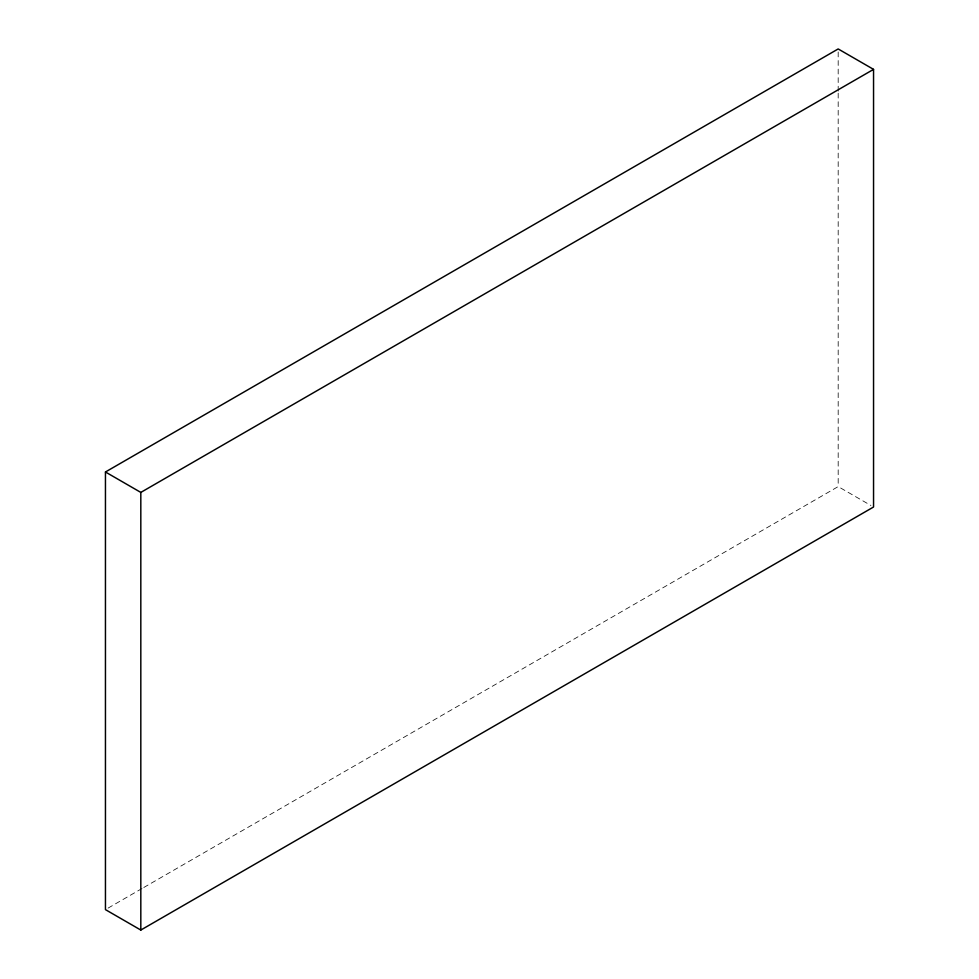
<?xml version="1.0" encoding="UTF-8"?>
<svg xmlns="http://www.w3.org/2000/svg" width="979" height="979" viewBox="0 0 979 979"><rect width="100%" height="100%" fill="white"/><g stroke="black" fill="none" stroke-linecap="round" stroke-linejoin="round"><path stroke-width="0.73" stroke-dasharray="4.89 3.67" d="M108.094 908.096L142.481 888.247M143.803 887.488L838.183 486.587L870.931 505.494M838.183 51.997L838.183 91.647M838.183 93.176L838.183 486.587"/><path stroke-width="1.47" d="M105.451 471.988L838.183 48.95L873.549 69.374L873.549 507.012L140.817 930.05L105.451 909.626L105.451 471.988L140.817 492.413L873.549 69.374M140.817 492.413L140.817 930.05"/></g></svg>
